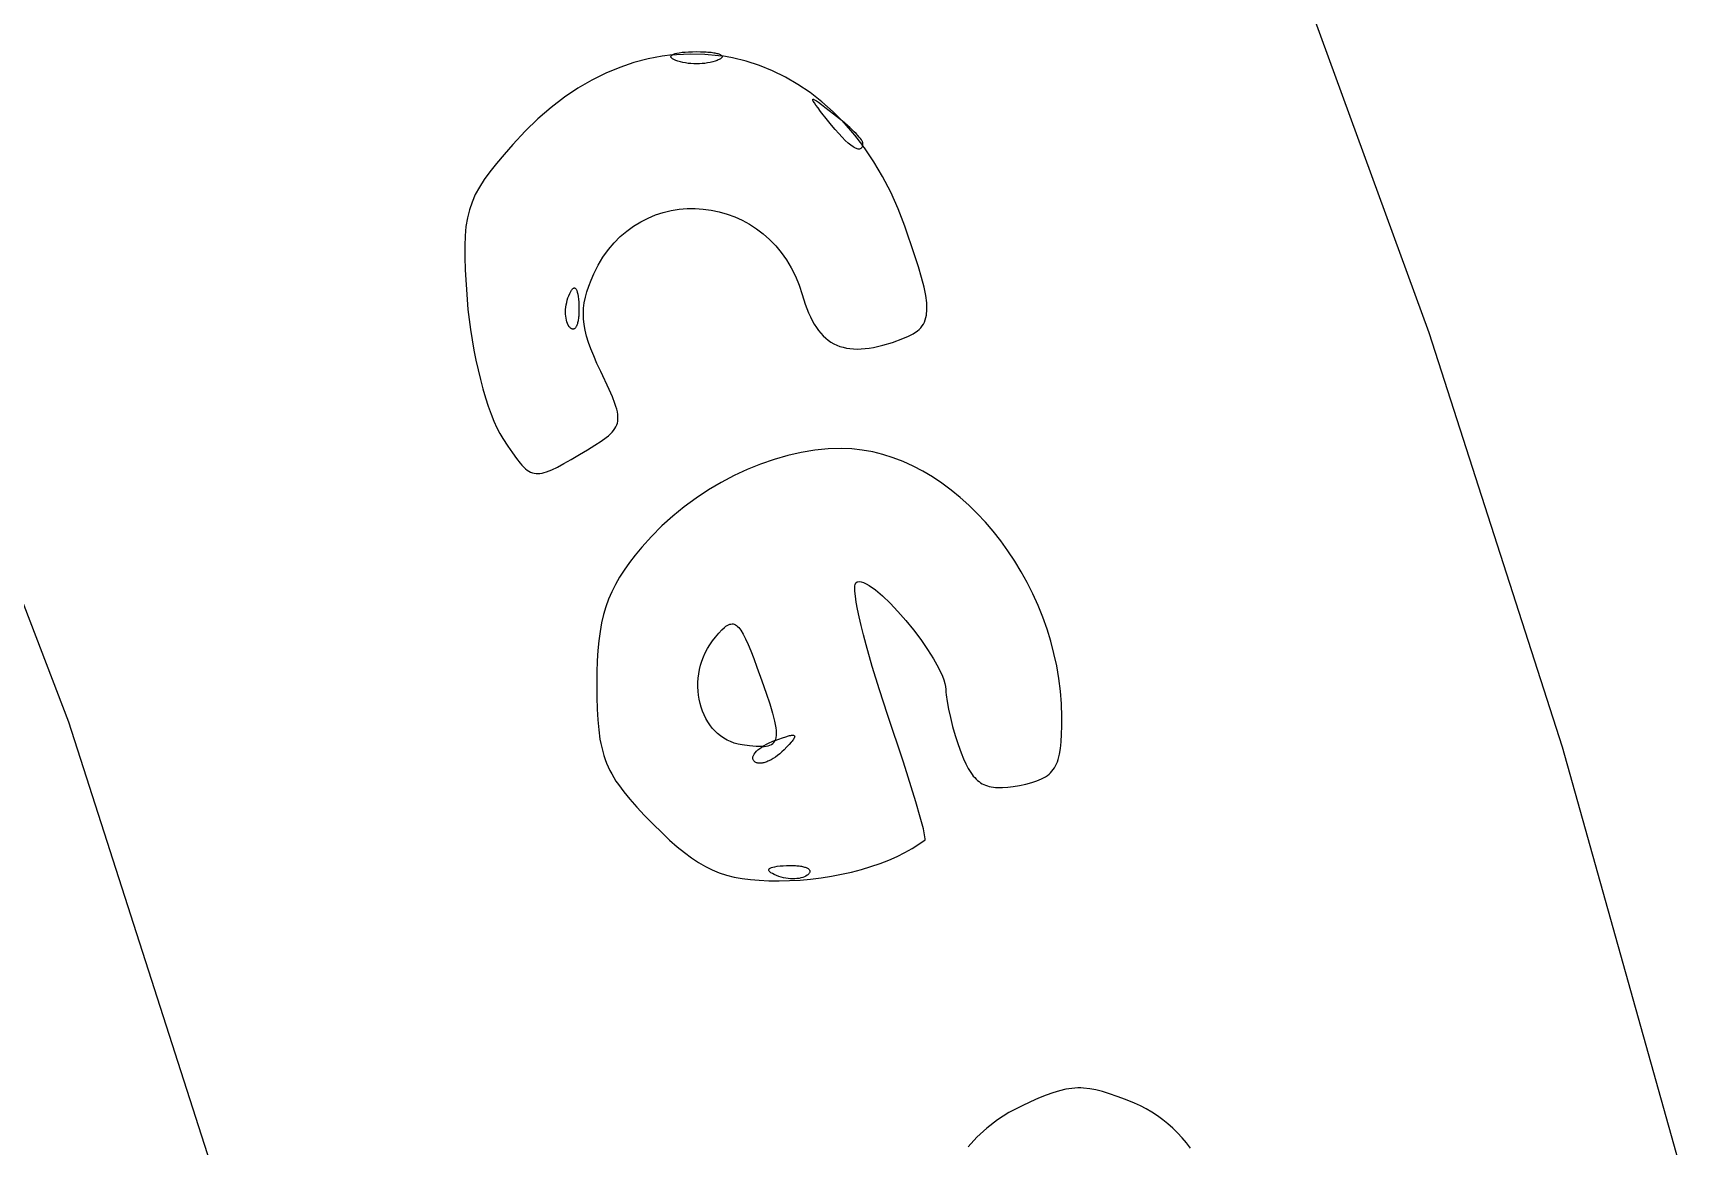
# Model space of a CAD drawing. Extents: x 70.3 to 133.4, y -81.7 to -32.
# Drawn here: x 75.777 to 76.564, y -63.292 to -62.76 of the extents above; entities that cross this region are included whole.
import ezdxf

# ---------------------------------------------------------------- set-up
doc = ezdxf.new("R2010")
doc.units = 0
doc.layers.add('BLACK', color=7, linetype='CONTINUOUS')

msp = doc.modelspace()

# ---------------------------------------------------------------- linework, layer by layer
at = {"layer": 'BLACK', "linetype": 'CONTINUOUS'}
for p, q in [((76.378482, -62.726198), (76.443252, -62.903395)), ((76.063551, -62.774615), (76.0568, -62.776915)), ((76.070329, -62.772815), (76.063551, -62.774615)), ((76.077116, -62.771511), (76.070329, -62.772815)), ((76.081992, -62.770928), (76.077116, -62.771511)), ((76.081224, -62.771836), (76.081236, -62.771664)), ((76.081265, -62.772014), (76.081224, -62.771836)), ((76.081236, -62.771664), (76.0813, -62.771496)), ((76.081358, -62.772195), (76.081265, -62.772014)), ((76.0813, -62.771496), (76.081415, -62.771334)), ((76.081505, -62.772381), (76.081358, -62.772195)), ((76.081415, -62.771334), (76.08158, -62.771177)), ((76.081707, -62.772571), (76.081505, -62.772381)), ((76.08158, -62.771177), (76.081795, -62.771025)), ((76.081963, -62.772764), (76.081707, -62.772571)), ((76.081795, -62.771025), (76.081992, -62.770928)), ((76.082643, -62.77316), (76.081963, -62.772764)), ((76.081992, -62.770928), (76.083897, -62.770701)), ((76.082373, -62.770741), (76.081992, -62.770928)), ((76.083142, -62.770482), (76.082373, -62.770741)), ((76.083551, -62.773568), (76.082643, -62.77316)), ((76.084098, -62.770251), (76.083142, -62.770482)), ((76.084613, -62.773955), (76.083551, -62.773568)), ((76.083897, -62.770701), (76.090655, -62.770379)), ((76.085236, -62.77005), (76.084098, -62.770251)), ((76.085747, -62.774291), (76.084613, -62.773955)), ((76.086551, -62.76988), (76.085236, -62.77005)), ((76.086941, -62.774574), (76.085747, -62.774291)), ((76.088037, -62.769745), (76.086551, -62.76988)), ((76.088187, -62.774807), (76.086941, -62.774574)), ((76.089689, -62.769646), (76.088037, -62.769745)), ((76.089473, -62.774987), (76.088187, -62.774807)), ((76.090789, -62.775116), (76.089473, -62.774987)), ((76.091503, -62.769585), (76.089689, -62.769646)), ((76.090655, -62.770379), (76.097374, -62.770544)), ((76.092126, -62.775194), (76.090789, -62.775116)), ((76.093473, -62.769564), (76.091503, -62.769585)), ((76.093473, -62.775219), (76.092126, -62.775194)), ((76.095443, -62.769585), (76.093473, -62.769564)), ((76.09482, -62.775194), (76.093473, -62.775219)), ((76.096157, -62.775116), (76.09482, -62.775194)), ((76.09637, -62.769611), (76.095443, -62.769585)), ((76.097473, -62.774987), (76.096157, -62.775116)), ((76.097257, -62.769646), (76.09637, -62.769611)), ((76.098103, -62.769691), (76.097257, -62.769646)), ((76.097374, -62.770544), (76.104037, -62.771191)), ((76.098759, -62.774807), (76.097473, -62.774987)), ((76.098909, -62.769745), (76.098103, -62.769691)), ((76.100005, -62.774574), (76.098759, -62.774807)), ((76.099673, -62.769808), (76.098909, -62.769745)), ((76.100395, -62.76988), (76.099673, -62.769808)), ((76.101199, -62.774291), (76.100005, -62.774574)), ((76.101074, -62.769961), (76.100395, -62.76988)), ((76.10171, -62.77005), (76.101074, -62.769961)), ((76.102333, -62.773955), (76.101199, -62.774291)), ((76.102301, -62.770146), (76.10171, -62.77005)), ((76.102847, -62.770251), (76.102301, -62.770146)), ((76.103395, -62.773568), (76.102333, -62.773955)), ((76.103349, -62.770363), (76.102847, -62.770251)), ((76.103804, -62.770482), (76.103349, -62.770363)), ((76.103877, -62.773363), (76.103395, -62.773568)), ((76.104212, -62.770608), (76.103804, -62.770482)), ((76.104303, -62.77316), (76.103877, -62.773363)), ((76.104037, -62.771191), (76.105625, -62.771463)), ((76.104573, -62.770741), (76.104212, -62.770608)), ((76.104671, -62.77296), (76.104303, -62.77316)), ((76.104886, -62.77088), (76.104573, -62.770741)), ((76.104983, -62.772764), (76.104671, -62.77296)), ((76.105151, -62.771025), (76.104886, -62.77088)), ((76.105239, -62.772571), (76.104983, -62.772764)), ((76.105366, -62.771177), (76.105151, -62.771025)), ((76.105441, -62.772381), (76.105239, -62.772571)), ((76.105531, -62.771334), (76.105366, -62.771177)), ((76.105588, -62.772195), (76.105441, -62.772381)), ((76.105595, -62.771414), (76.105531, -62.771334)), ((76.105641, -62.772104), (76.105588, -62.772195)), ((76.105625, -62.771463), (76.105595, -62.771414)), ((76.105625, -62.771463), (76.105646, -62.771496)), ((76.110628, -62.772318), (76.105625, -62.771463)), ((76.105682, -62.772014), (76.105641, -62.772104)), ((76.105646, -62.771496), (76.105685, -62.771579)), ((76.105708, -62.771924), (76.105682, -62.772014)), ((76.105685, -62.771579), (76.10571, -62.771664)), ((76.105722, -62.771836), (76.105708, -62.771924)), ((76.10571, -62.771664), (76.105722, -62.77175)), ((76.105722, -62.77175), (76.105722, -62.771836)), ((76.117132, -62.773921), (76.110628, -62.772318)), ((76.12353, -62.775996), (76.117132, -62.773921)), ((76.129808, -62.77854), (76.12353, -62.775996)), ((76.043442, -62.783027), (76.036867, -62.786846)), ((76.050091, -62.779718), (76.043442, -62.783027)), ((76.0568, -62.776915), (76.050091, -62.779718)), ((76.135948, -62.781549), (76.129808, -62.77854)), ((76.141935, -62.785021), (76.135948, -62.781549)), ((76.030384, -62.791179), (76.024009, -62.796028)), ((76.036867, -62.786846), (76.030384, -62.791179)), ((76.147751, -62.788952), (76.141935, -62.785021)), ((76.153382, -62.793338), (76.147751, -62.788952)), ((76.148991, -62.792233), (76.149035, -62.792124)), ((76.149013, -62.792409), (76.148991, -62.792233)), ((76.149035, -62.792124), (76.149145, -62.79208)), ((76.149145, -62.79208), (76.149321, -62.792101)), ((76.149321, -62.792101), (76.149564, -62.792188)), ((76.149564, -62.792188), (76.149873, -62.792339)), ((76.024009, -62.796028), (76.017758, -62.801398)), ((76.149099, -62.792652), (76.149013, -62.792409)), ((76.14925, -62.792962), (76.149099, -62.792652)), ((76.149745, -62.793783), (76.14925, -62.792962)), ((76.150493, -62.794878), (76.149745, -62.793783)), ((76.149873, -62.792339), (76.150695, -62.792833)), ((76.151492, -62.796248), (76.150493, -62.794878)), ((76.150695, -62.792833), (76.151789, -62.793581)), ((76.152738, -62.797897), (76.151492, -62.796248)), ((76.151789, -62.793581), (76.15316, -62.79458)), ((76.15596, -62.802046), (76.152738, -62.797897)), ((76.15316, -62.79458), (76.154809, -62.795826)), ((76.158809, -62.798176), (76.153382, -62.793338)), ((76.154809, -62.795826), (76.158957, -62.799049)), ((76.162544, -62.801967), (76.158809, -62.798176)), ((76.158957, -62.799049), (76.160372, -62.800174)), ((76.011648, -62.807291), (76.005695, -62.813711)), ((76.017758, -62.801398), (76.011648, -62.807291)), ((76.157859, -62.804419), (76.15596, -62.802046)), ((76.159663, -62.806578), (76.157859, -62.804419)), ((76.161369, -62.80852), (76.159663, -62.806578)), ((76.160372, -62.800174), (76.161748, -62.801298)), ((76.161748, -62.801298), (76.162544, -62.801967)), ((76.162544, -62.801967), (76.164018, -62.803463)), ((76.163076, -62.802414), (76.162544, -62.801967)), ((76.164351, -62.803515), (76.163076, -62.802414)), ((76.164018, -62.803463), (76.168991, -62.809195)), ((76.165564, -62.804593), (76.164351, -62.803515)), ((76.16671, -62.805642), (76.165564, -62.804593)), ((76.16778, -62.806654), (76.16671, -62.805642)), ((76.168768, -62.807623), (76.16778, -62.806654)), ((76.169666, -62.80854), (76.168768, -62.807623)), ((76.005695, -62.813711), (76.001607, -62.818421)), ((76.162974, -62.810244), (76.161369, -62.80852)), ((76.164472, -62.811747), (76.162974, -62.810244)), ((76.165861, -62.813025), (76.164472, -62.811747)), ((76.167136, -62.814077), (76.165861, -62.813025)), ((76.168293, -62.8149), (76.167136, -62.814077)), ((76.168826, -62.815225), (76.168293, -62.8149)), ((76.169329, -62.815492), (76.168826, -62.815225)), ((76.168991, -62.809195), (76.172756, -62.814118)), ((76.1698, -62.8157), (76.169329, -62.815492)), ((76.170467, -62.8094), (76.169666, -62.80854)), ((76.170239, -62.81585), (76.1698, -62.8157)), ((76.170646, -62.81594), (76.170239, -62.81585)), ((76.171165, -62.810194), (76.170467, -62.8094)), ((76.171752, -62.810916), (76.171165, -62.810194)), ((76.171668, -62.815852), (76.171361, -62.815942)), ((76.17194, -62.815703), (76.171668, -62.815852)), ((76.172221, -62.811559), (76.171752, -62.810916)), ((76.172178, -62.815493), (76.17194, -62.815703)), ((76.172381, -62.815222), (76.172178, -62.815493)), ((76.172565, -62.812115), (76.172221, -62.811559)), ((76.172548, -62.814889), (76.172381, -62.815222)), ((76.172678, -62.814495), (76.172548, -62.814889)), ((76.172687, -62.812358), (76.172565, -62.812115)), ((76.172756, -62.814118), (76.172678, -62.814495)), ((76.172776, -62.812577), (76.172687, -62.812358)), ((76.172756, -62.814118), (76.172772, -62.814039)), ((76.173712, -62.815369), (76.172756, -62.814118)), ((76.172772, -62.814039), (76.172829, -62.81352)), ((76.17283, -62.812771), (76.172776, -62.812577)), ((76.172829, -62.81352), (76.172848, -62.812939)), ((76.172848, -62.812939), (76.17283, -62.812771)), ((76.178166, -62.821981), (76.173712, -62.815369)), ((75.997997, -62.822732), (75.99484, -62.826726)), ((76.001607, -62.818421), (75.997997, -62.822732)), ((76.17102, -62.815971), (76.170646, -62.81594)), ((76.171361, -62.815942), (76.17102, -62.815971)), ((76.182335, -62.829028), (76.178166, -62.821981)), ((75.992111, -62.830488), (75.989787, -62.834099)), ((75.99484, -62.826726), (75.992111, -62.830488)), ((76.186203, -62.836506), (76.182335, -62.829028)), ((75.987843, -62.837644), (75.986254, -62.841204)), ((75.989787, -62.834099), (75.987843, -62.837644)), ((76.189754, -62.844413), (76.186203, -62.836506)), ((75.984996, -62.844864), (75.984044, -62.848705)), ((75.986254, -62.841204), (75.984996, -62.844864)), ((76.070323, -62.848825), (76.073932, -62.847345)), ((76.073932, -62.847345), (76.077623, -62.846156)), ((76.077623, -62.846156), (76.08138, -62.845256)), ((76.08138, -62.845256), (76.085185, -62.844644)), ((76.085185, -62.844644), (76.089022, -62.844317)), ((76.089022, -62.844317), (76.092872, -62.844275)), ((76.092872, -62.844275), (76.09672, -62.844515)), ((76.09672, -62.844515), (76.100548, -62.845036)), ((76.100548, -62.845036), (76.104339, -62.845836)), ((76.104339, -62.845836), (76.108076, -62.846913)), ((76.108076, -62.846913), (76.111741, -62.848266)), ((76.192972, -62.852744), (76.189754, -62.844413)), ((75.983374, -62.852812), (75.982962, -62.857266)), ((75.984044, -62.848705), (75.983374, -62.852812)), ((76.057056, -62.857689), (76.060163, -62.855028)), ((76.060163, -62.855028), (76.063421, -62.852665)), ((76.063421, -62.852665), (76.066814, -62.850598)), ((76.066814, -62.850598), (76.070323, -62.848825)), ((76.111741, -62.848266), (76.115319, -62.849893)), ((76.115319, -62.849893), (76.11879, -62.851793)), ((76.11879, -62.851793), (76.122139, -62.853962)), ((76.122139, -62.853962), (76.125349, -62.856401)), ((76.197652, -62.866317), (76.192972, -62.852744)), ((75.793686, -63.089397), (75.7041, -62.855927)), ((75.982962, -62.857266), (75.982782, -62.862151)), ((75.982782, -62.862151), (75.982812, -62.867551)), ((76.051362, -62.863911), (76.054116, -62.860649)), ((76.054116, -62.860649), (76.057056, -62.857689)), ((76.125349, -62.856401), (76.128402, -62.859107)), ((76.128402, -62.859107), (76.131281, -62.862079)), ((76.131281, -62.862079), (76.133969, -62.865314)), ((75.982812, -62.867551), (75.983025, -62.873547)), ((76.046478, -62.871343), (76.04881, -62.867475)), ((76.04881, -62.867475), (76.051362, -62.863911)), ((76.133969, -62.865314), (76.136449, -62.868812)), ((76.136449, -62.868812), (76.138704, -62.87257)), ((76.199484, -62.872079), (76.197652, -62.866317)), ((75.983025, -62.873547), (75.983907, -62.887663)), ((76.041994, -62.881302), (76.043093, -62.878478)), ((76.043093, -62.878478), (76.044382, -62.875518)), ((76.044382, -62.875518), (76.046478, -62.871343)), ((76.138704, -62.87257), (76.140716, -62.876586)), ((76.140716, -62.876586), (76.14247, -62.88086)), ((76.200975, -62.877216), (76.199484, -62.872079)), ((76.202124, -62.881774), (76.200975, -62.877216)), ((76.032088, -62.886972), (76.032488, -62.885885)), ((76.032488, -62.885885), (76.032955, -62.884794)), ((76.032955, -62.884794), (76.033406, -62.883894)), ((76.033406, -62.883894), (76.033839, -62.883184)), ((76.033839, -62.883184), (76.034048, -62.8829)), ((76.034048, -62.8829), (76.034253, -62.882663)), ((76.034253, -62.882663), (76.034452, -62.882473)), ((76.034452, -62.882473), (76.034646, -62.882329)), ((76.034646, -62.882329), (76.034835, -62.882232)), ((76.034835, -62.882232), (76.035019, -62.882182)), ((76.035019, -62.882182), (76.035196, -62.882178)), ((76.035196, -62.882178), (76.035368, -62.88222)), ((76.035368, -62.88222), (76.035534, -62.882307)), ((76.035534, -62.882307), (76.035693, -62.882441)), ((76.035693, -62.882441), (76.035847, -62.88262)), ((76.035847, -62.88262), (76.035993, -62.882845)), ((76.035993, -62.882845), (76.036134, -62.883115)), ((76.036134, -62.883115), (76.036267, -62.88343)), ((76.036267, -62.88343), (76.036513, -62.884196)), ((76.036513, -62.884196), (76.03673, -62.88514)), ((76.03673, -62.88514), (76.036917, -62.886262)), ((76.036917, -62.886262), (76.037072, -62.88756)), ((76.03986, -62.889238), (76.040376, -62.886655)), ((76.040376, -62.886655), (76.041088, -62.884019)), ((76.041088, -62.884019), (76.041994, -62.881302)), ((76.14247, -62.88086), (76.143947, -62.885389)), ((76.143947, -62.885389), (76.1454, -62.889983)), ((76.202933, -62.885797), (76.202124, -62.881774)), ((76.203398, -62.889329), (76.202933, -62.885797)), ((75.983907, -62.887663), (75.984313, -62.892397)), ((75.984313, -62.892397), (75.984848, -62.897212)), ((76.030939, -62.893601), (76.030983, -62.892522)), ((76.030953, -62.894652), (76.030939, -62.893601)), ((76.030983, -62.892522), (76.031086, -62.891422)), ((76.031086, -62.891422), (76.031248, -62.890309)), ((76.031248, -62.890309), (76.031469, -62.889191)), ((76.031469, -62.889191), (76.031749, -62.888076)), ((76.031749, -62.888076), (76.032088, -62.886972)), ((76.037072, -62.88756), (76.037195, -62.889034)), ((76.037195, -62.889034), (76.037284, -62.890681)), ((76.037288, -62.89432), (76.037253, -62.894976)), ((76.037284, -62.890681), (76.03731, -62.891455)), ((76.037312, -62.893639), (76.037288, -62.89432)), ((76.03731, -62.891455), (76.037323, -62.892206)), ((76.037323, -62.892934), (76.037312, -62.893639)), ((76.037323, -62.892206), (76.037323, -62.892934)), ((76.039426, -62.894356), (76.039543, -62.891796)), ((76.039511, -62.896945), (76.039426, -62.894356)), ((76.039543, -62.891796), (76.03986, -62.889238)), ((76.1454, -62.889983), (76.147003, -62.894114)), ((76.147003, -62.894114), (76.147864, -62.896008)), ((76.203298, -62.895099), (76.20352, -62.892415)), ((76.20352, -62.892415), (76.203398, -62.889329)), ((75.984848, -62.897212), (75.985503, -62.902075)), ((75.985503, -62.902075), (75.98627, -62.906952)), ((76.031024, -62.895666), (76.030953, -62.894652)), ((76.031153, -62.896637), (76.031024, -62.895666)), ((76.031339, -62.897556), (76.031153, -62.896637)), ((76.031582, -62.898415), (76.031339, -62.897556)), ((76.031881, -62.899206), (76.031582, -62.898415)), ((76.032237, -62.899923), (76.031881, -62.899206)), ((76.032648, -62.900556), (76.032237, -62.899923)), ((76.032874, -62.900839), (76.032648, -62.900556)), ((76.033115, -62.901099), (76.032874, -62.900839)), ((76.03336, -62.901325), (76.033115, -62.901099)), ((76.0336, -62.901508), (76.03336, -62.901325)), ((76.033835, -62.90165), (76.0336, -62.901508)), ((76.034065, -62.901752), (76.033835, -62.90165)), ((76.03429, -62.901812), (76.034065, -62.901752)), ((76.0344, -62.901828), (76.03429, -62.901812)), ((76.034508, -62.901834), (76.0344, -62.901828)), ((76.034615, -62.90183), (76.034508, -62.901834)), ((76.034721, -62.901816), (76.034615, -62.90183)), ((76.034825, -62.901793), (76.034721, -62.901816)), ((76.034927, -62.90176), (76.034825, -62.901793)), ((76.035127, -62.901667), (76.034927, -62.90176)), ((76.03532, -62.901537), (76.035127, -62.901667)), ((76.035505, -62.90137), (76.03532, -62.901537)), ((76.035684, -62.901168), (76.035505, -62.90137)), ((76.035854, -62.900931), (76.035684, -62.901168)), ((76.036017, -62.900659), (76.035854, -62.900931)), ((76.036171, -62.900355), (76.036017, -62.900659)), ((76.036317, -62.900017), (76.036171, -62.900355)), ((76.036455, -62.899647), (76.036317, -62.900017)), ((76.036583, -62.899245), (76.036455, -62.899647)), ((76.036702, -62.898813), (76.036583, -62.899245)), ((76.036811, -62.89835), (76.036702, -62.898813)), ((76.036911, -62.897857), (76.036811, -62.89835)), ((76.037001, -62.897336), (76.036911, -62.897857)), ((76.03708, -62.896787), (76.037001, -62.897336)), ((76.037149, -62.89621), (76.03708, -62.896787)), ((76.037206, -62.895606), (76.037149, -62.89621)), ((76.037253, -62.894976), (76.037206, -62.895606)), ((76.039801, -62.899592), (76.039511, -62.896945)), ((76.040297, -62.902323), (76.039801, -62.899592)), ((76.041, -62.905166), (76.040297, -62.902323)), ((76.147864, -62.896008), (76.148768, -62.897788)), ((76.148768, -62.897788), (76.149715, -62.899455)), ((76.149715, -62.899455), (76.150707, -62.90101)), ((76.150707, -62.90101), (76.151746, -62.902454)), ((76.151746, -62.902454), (76.152834, -62.903786)), ((76.198953, -62.902705), (76.1998, -62.901969)), ((76.1998, -62.901969), (76.200559, -62.901184)), ((76.200559, -62.901184), (76.201232, -62.900342)), ((76.201232, -62.900342), (76.201819, -62.899439)), ((76.201819, -62.899439), (76.202318, -62.898468)), ((76.202318, -62.898468), (76.202731, -62.897425)), ((76.202731, -62.897425), (76.203058, -62.896304)), ((76.203058, -62.896304), (76.203298, -62.895099)), ((75.98627, -62.906952), (75.98714, -62.911808)), ((76.041914, -62.908149), (76.041, -62.905166)), ((76.04304, -62.911299), (76.041914, -62.908149)), ((76.152834, -62.903786), (76.153971, -62.905008)), ((76.153971, -62.905008), (76.155159, -62.90612)), ((76.155159, -62.90612), (76.1564, -62.907123)), ((76.1564, -62.907123), (76.157695, -62.908019)), ((76.157695, -62.908019), (76.159047, -62.908806)), ((76.159047, -62.908806), (76.160455, -62.909486)), ((76.160455, -62.909486), (76.161923, -62.91006)), ((76.161923, -62.91006), (76.162671, -62.91029)), ((76.162671, -62.91029), (76.163451, -62.910529)), ((76.178033, -62.910553), (76.18239, -62.90955)), ((76.18239, -62.90955), (76.187056, -62.908153)), ((76.187056, -62.908153), (76.192043, -62.906368)), ((76.192043, -62.906368), (76.194696, -62.905252)), ((76.194696, -62.905252), (76.196999, -62.904046)), ((76.196999, -62.904046), (76.198953, -62.902705)), ((76.443252, -62.903395), (76.506891, -63.101188)), ((75.98714, -62.911808), (75.988104, -62.916609)), ((75.988104, -62.916609), (75.989153, -62.921321)), ((76.04438, -62.914643), (76.04304, -62.911299)), ((76.045937, -62.91821), (76.04438, -62.914643)), ((76.047711, -62.922027), (76.045937, -62.91821)), ((76.163451, -62.910529), (76.165041, -62.910892)), ((76.165041, -62.910892), (76.166694, -62.911151)), ((76.166694, -62.911151), (76.168412, -62.911307)), ((76.168412, -62.911307), (76.170197, -62.91136)), ((76.170197, -62.91136), (76.17205, -62.91131)), ((76.17205, -62.91131), (76.173973, -62.911158)), ((76.173973, -62.911158), (76.175967, -62.910906)), ((76.175967, -62.910906), (76.178033, -62.910553)), ((75.989153, -62.921321), (75.990279, -62.925911)), ((75.990279, -62.925911), (75.991472, -62.930343)), ((76.051753, -62.930652), (76.047711, -62.922027)), ((75.991472, -62.930343), (75.992725, -62.934585)), ((76.053299, -62.934207), (76.051753, -62.930652)), ((75.992725, -62.934585), (75.994027, -62.938602)), ((75.994027, -62.938602), (75.995372, -62.94236)), ((76.054508, -62.937333), (76.053299, -62.934207)), ((76.054981, -62.938752), (76.054508, -62.937333)), ((76.055366, -62.940084), (76.054981, -62.938752)), ((76.055658, -62.941338), (76.055366, -62.940084)), ((76.055858, -62.942518), (76.055658, -62.941338)), ((75.995372, -62.94236), (75.996749, -62.945824)), ((75.996749, -62.945824), (75.99815, -62.948962)), ((75.99815, -62.948962), (75.999566, -62.951738)), ((76.053887, -62.950201), (76.054497, -62.949347)), ((76.054497, -62.949347), (76.055, -62.948476)), ((76.055, -62.948476), (76.055397, -62.947582)), ((76.055397, -62.947582), (76.05569, -62.946658)), ((76.05569, -62.946658), (76.05588, -62.945696)), ((76.055963, -62.943634), (76.055858, -62.942518)), ((76.05588, -62.945696), (76.055971, -62.944691)), ((76.055971, -62.944691), (76.055963, -62.943634)), ((75.999566, -62.951738), (76.000989, -62.954119)), ((76.000989, -62.954119), (76.003385, -62.957755)), ((76.041472, -62.959401), (76.044916, -62.957298)), ((76.044916, -62.957298), (76.047865, -62.955382)), ((76.047865, -62.955382), (76.050334, -62.953598)), ((76.050334, -62.953598), (76.051393, -62.952738)), ((76.051393, -62.952738), (76.052336, -62.95189)), ((76.052336, -62.95189), (76.053167, -62.951047)), ((76.053167, -62.951047), (76.053887, -62.950201)), ((76.003385, -62.957755), (76.005531, -62.960921)), ((76.005531, -62.960921), (76.007476, -62.963626)), ((76.007476, -62.963626), (76.009272, -62.965883)), ((76.030099, -62.966053), (76.03358, -62.964062)), ((76.03358, -62.964062), (76.037518, -62.961749)), ((76.037518, -62.961749), (76.041472, -62.959401)), ((76.130532, -62.964033), (76.124086, -62.966246)), ((76.137009, -62.962193), (76.130532, -62.964033)), ((76.143488, -62.96074), (76.137009, -62.962193)), ((76.149943, -62.959688), (76.143488, -62.96074)), ((76.156347, -62.959051), (76.149943, -62.959688)), ((76.162671, -62.958841), (76.156347, -62.959051)), ((76.167674, -62.959029), (76.162671, -62.958841)), ((76.172655, -62.959572), (76.167674, -62.959029)), ((76.177607, -62.960459), (76.172655, -62.959572)), ((76.18252, -62.96168), (76.177607, -62.960459)), ((76.187386, -62.963223), (76.18252, -62.96168)), ((76.192194, -62.965077), (76.187386, -62.963223)), ((76.196937, -62.967232), (76.192194, -62.965077)), ((76.009272, -62.965883), (76.010129, -62.966846)), ((76.010129, -62.966846), (76.010968, -62.9677)), ((76.010968, -62.9677), (76.011794, -62.968448)), ((76.011794, -62.968448), (76.012615, -62.96909)), ((76.012615, -62.96909), (76.013436, -62.969627)), ((76.013436, -62.969627), (76.014264, -62.970061)), ((76.014264, -62.970061), (76.015105, -62.970394)), ((76.015105, -62.970394), (76.015965, -62.970626)), ((76.015965, -62.970626), (76.016851, -62.970759)), ((76.016851, -62.970759), (76.017769, -62.970794)), ((76.017769, -62.970794), (76.018726, -62.970732)), ((76.018726, -62.970732), (76.019727, -62.970575)), ((76.019727, -62.970575), (76.020779, -62.970325)), ((76.020779, -62.970325), (76.021888, -62.969982)), ((76.021888, -62.969982), (76.02306, -62.969547)), ((76.02306, -62.969547), (76.024303, -62.969023)), ((76.024303, -62.969023), (76.027023, -62.96771)), ((76.027023, -62.96771), (76.030099, -62.966053)), ((76.111394, -62.971741), (76.105203, -62.974994)), ((76.117698, -62.96882), (76.111394, -62.971741)), ((76.124086, -62.966246), (76.117698, -62.96882)), ((76.201606, -62.969677), (76.196937, -62.967232)), ((76.20619, -62.9724), (76.201606, -62.969677)), ((76.210682, -62.975392), (76.20619, -62.9724)), ((76.099152, -62.978568), (76.093267, -62.982447)), ((76.105203, -62.974994), (76.099152, -62.978568)), ((76.215073, -62.97864), (76.210682, -62.975392)), ((76.219353, -62.982134), (76.215073, -62.97864)), ((76.087577, -62.98662), (76.082109, -62.991071)), ((76.093267, -62.982447), (76.087577, -62.98662)), ((76.223514, -62.985864), (76.219353, -62.982134)), ((76.227546, -62.989817), (76.223514, -62.985864)), ((76.076889, -62.995788), (76.071945, -63.000758)), ((76.082109, -62.991071), (76.076889, -62.995788)), ((76.23144, -62.993984), (76.227546, -62.989817)), ((76.235189, -62.998353), (76.23144, -62.993984)), ((76.071945, -63.000758), (76.067306, -63.005966)), ((76.238781, -63.002913), (76.235189, -62.998353)), ((76.24221, -63.007654), (76.238781, -63.002913)), ((76.064249, -63.009697), (76.061478, -63.013303)), ((76.067306, -63.005966), (76.064249, -63.009697)), ((76.245465, -63.012565), (76.24221, -63.007654)), ((76.248538, -63.017634), (76.245465, -63.012565)), ((76.056745, -63.020282), (76.054758, -63.023731)), ((76.058981, -63.016818), (76.056745, -63.020282)), ((76.061478, -63.013303), (76.058981, -63.016818)), ((76.251419, -63.022851), (76.248538, -63.017634)), ((76.053008, -63.027202), (76.051482, -63.030733)), ((76.054758, -63.023731), (76.053008, -63.027202)), ((76.169046, -63.025071), (76.169099, -63.02433)), ((76.169094, -63.026953), (76.169046, -63.025071)), ((76.169338, -63.029342), (76.169094, -63.026953)), ((76.169099, -63.02433), (76.169203, -63.023728)), ((76.169203, -63.023728), (76.16936, -63.023268)), ((76.16936, -63.023268), (76.169571, -63.022955)), ((76.169571, -63.022955), (76.170247, -63.022512)), ((76.170247, -63.022512), (76.171089, -63.022344)), ((76.171089, -63.022344), (76.172084, -63.022439)), ((76.172084, -63.022439), (76.173221, -63.022782)), ((76.173221, -63.022782), (76.174486, -63.023358)), ((76.174486, -63.023358), (76.175868, -63.024152)), ((76.175868, -63.024152), (76.178934, -63.026337)), ((76.178934, -63.026337), (76.182319, -63.029222)), ((76.2541, -63.028205), (76.251419, -63.022851)), ((76.256572, -63.033685), (76.2541, -63.028205)), ((76.050169, -63.034361), (76.049057, -63.038123)), ((76.051482, -63.030733), (76.050169, -63.034361)), ((76.169771, -63.032206), (76.169338, -63.029342)), ((76.170384, -63.035512), (76.169771, -63.032206)), ((76.171171, -63.039228), (76.170384, -63.035512)), ((76.182319, -63.029222), (76.185925, -63.032689)), ((76.185925, -63.032689), (76.189654, -63.036624)), ((76.258826, -63.03928), (76.256572, -63.033685)), ((76.048132, -63.042056), (76.047383, -63.046198)), ((76.049057, -63.038123), (76.048132, -63.042056)), ((76.106878, -63.044183), (76.107517, -63.043692)), ((76.107517, -63.043692), (76.108135, -63.043285)), ((76.108135, -63.043285), (76.108734, -63.042965)), ((76.108734, -63.042965), (76.109317, -63.042733)), ((76.109317, -63.042733), (76.109884, -63.042591)), ((76.109884, -63.042591), (76.110439, -63.04254)), ((76.110439, -63.04254), (76.110983, -63.042582)), ((76.110983, -63.042582), (76.111519, -63.042718)), ((76.111519, -63.042718), (76.11205, -63.042951)), ((76.11205, -63.042951), (76.112576, -63.043281)), ((76.112576, -63.043281), (76.113101, -63.04371)), ((76.113101, -63.04371), (76.113627, -63.04424)), ((76.172123, -63.043322), (76.171171, -63.039228)), ((76.173232, -63.047762), (76.172123, -63.043322)), ((76.189654, -63.036624), (76.193408, -63.040909)), ((76.193408, -63.040909), (76.197089, -63.045427)), ((76.260853, -63.044979), (76.258826, -63.03928)), ((76.046798, -63.050586), (76.046364, -63.055256)), ((76.047383, -63.046198), (76.046798, -63.050586)), ((76.099811, -63.05246), (76.101072, -63.050613)), ((76.101072, -63.050613), (76.102465, -63.048822)), ((76.102465, -63.048822), (76.10406, -63.046964)), ((76.10406, -63.046964), (76.105525, -63.045413)), ((76.105525, -63.045413), (76.106878, -63.044183)), ((76.113627, -63.04424), (76.114156, -63.044873)), ((76.114156, -63.044873), (76.114691, -63.04561)), ((76.114691, -63.04561), (76.115783, -63.047402)), ((76.115783, -63.047402), (76.116924, -63.049629)), ((76.116924, -63.049629), (76.118129, -63.052305)), ((76.174491, -63.052515), (76.173232, -63.047762)), ((76.197089, -63.045427), (76.200597, -63.050063)), ((76.200597, -63.050063), (76.203835, -63.0547)), ((76.262643, -63.050771), (76.260853, -63.044979)), ((76.264188, -63.056646), (76.262643, -63.050771)), ((76.046364, -63.055256), (76.046069, -63.060247)), ((76.096064, -63.060283), (76.09681, -63.058277)), ((76.09681, -63.058277), (76.097682, -63.056299)), ((76.097682, -63.056299), (76.098682, -63.054358)), ((76.098682, -63.054358), (76.099811, -63.05246)), ((76.118129, -63.052305), (76.119418, -63.055441)), ((76.119418, -63.055441), (76.120807, -63.059052)), ((76.120807, -63.059052), (76.122314, -63.06315)), ((76.177428, -63.062833), (76.174491, -63.052515)), ((76.203835, -63.0547), (76.206705, -63.059222)), ((76.206705, -63.059222), (76.209109, -63.063513)), ((76.265479, -63.062591), (76.264188, -63.056646)), ((76.045901, -63.065596), (76.045848, -63.071339)), ((76.046069, -63.060247), (76.045901, -63.065596)), ((76.094307, -63.068468), (76.094566, -63.066412)), ((76.094566, -63.066412), (76.094943, -63.064358)), ((76.094943, -63.064358), (76.095442, -63.062313)), ((76.095442, -63.062313), (76.096064, -63.060283)), ((76.122314, -63.06315), (76.122315, -63.06315)), ((76.122315, -63.06315), (76.124689, -63.069765)), ((76.180869, -63.074017), (76.177428, -63.062833)), ((76.209109, -63.063513), (76.210947, -63.067455)), ((76.210947, -63.067455), (76.211623, -63.06926)), ((76.266508, -63.068598), (76.265479, -63.062591)), ((76.045848, -63.071339), (76.045893, -63.07756)), ((76.09414, -63.072558), (76.094166, -63.070519)), ((76.094229, -63.074578), (76.09414, -63.072558)), ((76.094166, -63.070519), (76.094307, -63.068468)), ((76.09443, -63.076573), (76.094229, -63.074578)), ((76.124689, -63.069765), (76.126726, -63.075606)), ((76.126726, -63.075606), (76.128418, -63.080716)), ((76.184754, -63.085811), (76.180869, -63.074017)), ((76.211623, -63.06926), (76.212122, -63.070933)), ((76.212122, -63.070933), (76.21243, -63.072462)), ((76.21243, -63.072462), (76.212535, -63.073831)), ((76.212535, -63.073831), (76.212573, -63.075046)), ((76.212573, -63.075046), (76.212686, -63.076425)), ((76.267264, -63.074653), (76.266508, -63.068598)), ((76.267739, -63.080748), (76.267264, -63.074653)), ((76.045893, -63.07756), (76.046043, -63.083227)), ((76.046043, -63.083227), (76.046322, -63.088401)), ((76.094742, -63.078535), (76.09443, -63.076573)), ((76.095162, -63.080458), (76.094742, -63.078535)), ((76.09569, -63.082335), (76.095162, -63.080458)), ((76.096323, -63.084159), (76.09569, -63.082335)), ((76.128418, -63.080716), (76.129757, -63.085137)), ((76.212686, -63.076425), (76.213116, -63.07961)), ((76.213116, -63.07961), (76.213797, -63.08326)), ((76.213797, -63.08326), (76.214699, -63.087252)), ((76.267924, -63.08687), (76.267739, -63.080748)), ((75.871618, -63.331793), (75.793686, -63.089397)), ((76.046322, -63.088401), (76.046756, -63.093142)), ((76.09706, -63.085922), (76.096323, -63.084159)), ((76.097899, -63.087619), (76.09706, -63.085922)), ((76.098839, -63.089242), (76.097899, -63.087619)), ((76.099877, -63.090784), (76.098839, -63.089242)), ((76.101011, -63.092238), (76.099877, -63.090784)), ((76.129757, -63.085137), (76.130292, -63.087103)), ((76.130292, -63.087103), (76.130735, -63.088914)), ((76.130735, -63.088914), (76.131086, -63.090573)), ((76.131086, -63.090573), (76.131343, -63.092088)), ((76.192291, -63.108548), (76.184754, -63.085811)), ((76.214699, -63.087252), (76.21579, -63.091461)), ((76.267815, -63.095242), (76.267913, -63.091277)), ((76.267913, -63.091277), (76.267924, -63.08687)), ((76.046756, -63.093142), (76.047368, -63.09751)), ((76.047368, -63.09751), (76.047749, -63.099574)), ((76.102241, -63.093599), (76.101011, -63.092238)), ((76.103565, -63.094857), (76.102241, -63.093599)), ((76.10498, -63.096008), (76.103565, -63.094857)), ((76.106485, -63.097044), (76.10498, -63.096008)), ((76.108079, -63.097957), (76.106485, -63.097044)), ((76.109759, -63.098742), (76.108079, -63.097957)), ((76.111524, -63.099391), (76.109759, -63.098742)), ((76.129407, -63.098803), (76.128065, -63.099407)), ((76.130834, -63.098228), (76.129407, -63.098803)), ((76.129917, -63.099635), (76.130443, -63.099086)), ((76.130443, -63.099086), (76.130869, -63.098435)), ((76.130981, -63.098173), (76.130834, -63.098228)), ((76.130869, -63.098435), (76.130981, -63.098173)), ((76.130981, -63.098173), (76.132833, -63.097482)), ((76.131193, -63.097677), (76.130981, -63.098173)), ((76.131418, -63.096806), (76.131193, -63.097677)), ((76.131343, -63.092088), (76.131506, -63.093464)), ((76.131545, -63.095817), (76.131418, -63.096806)), ((76.131506, -63.093464), (76.131574, -63.094705)), ((76.131574, -63.094705), (76.131545, -63.095817)), ((76.132833, -63.097482), (76.134592, -63.096861)), ((76.134592, -63.096861), (76.136111, -63.096367)), ((76.136111, -63.096367), (76.137395, -63.096003)), ((76.137395, -63.096003), (76.137949, -63.09587)), ((76.138726, -63.098981), (76.137784, -63.100053)), ((76.137949, -63.09587), (76.138444, -63.095771)), ((76.138444, -63.095771), (76.138882, -63.095705)), ((76.139118, -63.098503), (76.138726, -63.098981)), ((76.138882, -63.095705), (76.139263, -63.095674)), ((76.139456, -63.098064), (76.139118, -63.098503)), ((76.139263, -63.095674), (76.139586, -63.095677)), ((76.139742, -63.097663), (76.139456, -63.098064)), ((76.139586, -63.095677), (76.139852, -63.095714)), ((76.139973, -63.097299), (76.139742, -63.097663)), ((76.139852, -63.095714), (76.140062, -63.095787)), ((76.14015, -63.096973), (76.139973, -63.097299)), ((76.140062, -63.095787), (76.140216, -63.095895)), ((76.140273, -63.096685), (76.14015, -63.096973)), ((76.140216, -63.095895), (76.140313, -63.096038)), ((76.140342, -63.096433), (76.140273, -63.096685)), ((76.140313, -63.096038), (76.140355, -63.096217)), ((76.140355, -63.096217), (76.140342, -63.096433)), ((76.21579, -63.091461), (76.21704, -63.095762)), ((76.21704, -63.095762), (76.21842, -63.100033)), ((76.267286, -63.101951), (76.267612, -63.098791)), ((76.267612, -63.098791), (76.267815, -63.095242)), ((76.047749, -63.099574), (76.048183, -63.101566)), ((76.048183, -63.101566), (76.048675, -63.103496)), ((76.048675, -63.103496), (76.049225, -63.10537)), ((76.049225, -63.10537), (76.049839, -63.107196)), ((76.113372, -63.099897), (76.111524, -63.099391)), ((76.115302, -63.100254), (76.113372, -63.099897)), ((76.118838, -63.100718), (76.115302, -63.100254)), ((76.121924, -63.101013), (76.118838, -63.100718)), ((76.120369, -63.106529), (76.120388, -63.106237)), ((76.120387, -63.106812), (76.120369, -63.106529)), ((76.120442, -63.107088), (76.120387, -63.106812)), ((76.120388, -63.106237), (76.120442, -63.105938)), ((76.120442, -63.105938), (76.120531, -63.105632)), ((76.120534, -63.107354), (76.120442, -63.107088)), ((76.120531, -63.105632), (76.120655, -63.105321)), ((76.120655, -63.105321), (76.120813, -63.105004)), ((76.120813, -63.105004), (76.121004, -63.104682)), ((76.121004, -63.104682), (76.121483, -63.104027)), ((76.121483, -63.104027), (76.122087, -63.103361)), ((76.1233, -63.101084), (76.121924, -63.101013)), ((76.122087, -63.103361), (76.122812, -63.102688)), ((76.122812, -63.102688), (76.123652, -63.102014)), ((76.124566, -63.101096), (76.1233, -63.101084)), ((76.123652, -63.102014), (76.124602, -63.101344)), ((76.125032, -63.101075), (76.124566, -63.101096)), ((76.124602, -63.101344), (76.125032, -63.101075)), ((76.125658, -63.100683), (76.125032, -63.101075)), ((76.125032, -63.101075), (76.125724, -63.101044)), ((76.126814, -63.100035), (76.125658, -63.100683)), ((76.125724, -63.101044), (76.126774, -63.100922)), ((76.126774, -63.100922), (76.127717, -63.100726)), ((76.128065, -63.099407), (76.126814, -63.100035)), ((76.127717, -63.100726), (76.128555, -63.10045)), ((76.128555, -63.10045), (76.129288, -63.100088)), ((76.130082, -63.106824), (76.129052, -63.107414)), ((76.129288, -63.100088), (76.129917, -63.099635)), ((76.131125, -63.10615), (76.130082, -63.106824)), ((76.132174, -63.105395), (76.131125, -63.10615)), ((76.13322, -63.104562), (76.132174, -63.105395)), ((76.134257, -63.103653), (76.13322, -63.104562)), ((76.135277, -63.102671), (76.134257, -63.103653)), ((76.136634, -63.101282), (76.135277, -63.102671)), ((76.137784, -63.100053), (76.136634, -63.101282)), ((76.21842, -63.100033), (76.2199, -63.104147)), ((76.2199, -63.104147), (76.220997, -63.106889)), ((76.220997, -63.106889), (76.222107, -63.109353)), ((76.266202, -63.107218), (76.266532, -63.106025)), ((76.266532, -63.106025), (76.266822, -63.104751)), ((76.266822, -63.104751), (76.267286, -63.101951)), ((76.506891, -63.101188), (76.563649, -63.30382)), ((76.049839, -63.107196), (76.050519, -63.108981)), ((76.050519, -63.108981), (76.051267, -63.110734)), ((76.051267, -63.110734), (76.052088, -63.112461)), ((76.052088, -63.112461), (76.052984, -63.114171)), ((76.052984, -63.114171), (76.053957, -63.11587)), ((76.120665, -63.10761), (76.120534, -63.107354)), ((76.120835, -63.107856), (76.120665, -63.10761)), ((76.121044, -63.108091), (76.120835, -63.107856)), ((76.121284, -63.108306), (76.121044, -63.108091)), ((76.121547, -63.108492), (76.121284, -63.108306)), ((76.121832, -63.108651), (76.121547, -63.108492)), ((76.122136, -63.108782), (76.121832, -63.108651)), ((76.12246, -63.108886), (76.122136, -63.108782)), ((76.122803, -63.108963), (76.12246, -63.108886)), ((76.123164, -63.109014), (76.122803, -63.108963)), ((76.123542, -63.109038), (76.123164, -63.109014)), ((76.123935, -63.109036), (76.123542, -63.109038)), ((76.124343, -63.109009), (76.123935, -63.109036)), ((76.124766, -63.108957), (76.124343, -63.109009)), ((76.125202, -63.10888), (76.124766, -63.108957)), ((76.125649, -63.108779), (76.125202, -63.10888)), ((76.126109, -63.108654), (76.125649, -63.108779)), ((76.126579, -63.108504), (76.126109, -63.108654)), ((76.127058, -63.108332), (76.126579, -63.108504)), ((76.127546, -63.108136), (76.127058, -63.108332)), ((76.128041, -63.107918), (76.127546, -63.108136)), ((76.129052, -63.107414), (76.128041, -63.107918)), ((76.198167, -63.127401), (76.192291, -63.108548)), ((76.222107, -63.109353), (76.223246, -63.11155)), ((76.223246, -63.11155), (76.22383, -63.11255)), ((76.22383, -63.11255), (76.224428, -63.113486)), ((76.224428, -63.113486), (76.22504, -63.11436)), ((76.22504, -63.11436), (76.225669, -63.115172)), ((76.260166, -63.115518), (76.261025, -63.114934)), ((76.261025, -63.114934), (76.261821, -63.114304)), ((76.261821, -63.114304), (76.262557, -63.113626)), ((76.262557, -63.113626), (76.263235, -63.112895)), ((76.263235, -63.112895), (76.263857, -63.112108)), ((76.263857, -63.112108), (76.264425, -63.111263)), ((76.264425, -63.111263), (76.264942, -63.110354)), ((76.264942, -63.110354), (76.265409, -63.10938)), ((76.265409, -63.10938), (76.265828, -63.108335)), ((76.265828, -63.108335), (76.266202, -63.107218)), ((76.053957, -63.11587), (76.055012, -63.117566)), ((76.055012, -63.117566), (76.056151, -63.119268)), ((76.056151, -63.119268), (76.058693, -63.122714)), ((76.058693, -63.122714), (76.061608, -63.126271)), ((76.225669, -63.115172), (76.226317, -63.115923)), ((76.226317, -63.115923), (76.226985, -63.116615)), ((76.226985, -63.116615), (76.227677, -63.117248)), ((76.227677, -63.117248), (76.228392, -63.117824)), ((76.228392, -63.117824), (76.229134, -63.118344)), ((76.229134, -63.118344), (76.229905, -63.118808)), ((76.229905, -63.118808), (76.230706, -63.119219)), ((76.230706, -63.119219), (76.231539, -63.119576)), ((76.231539, -63.119576), (76.232406, -63.119881)), ((76.232406, -63.119881), (76.23331, -63.120136)), ((76.23331, -63.120136), (76.234251, -63.12034)), ((76.234251, -63.12034), (76.235233, -63.120496)), ((76.235233, -63.120496), (76.236257, -63.120605)), ((76.236257, -63.120605), (76.237325, -63.120666)), ((76.237325, -63.120666), (76.238438, -63.120682)), ((76.238438, -63.120682), (76.2396, -63.120654)), ((76.2396, -63.120654), (76.242074, -63.120469)), ((76.242074, -63.120469), (76.244762, -63.120119)), ((76.244762, -63.120119), (76.247681, -63.119613)), ((76.247681, -63.119613), (76.250796, -63.118966)), ((76.250796, -63.118966), (76.253585, -63.11826)), ((76.253585, -63.11826), (76.256065, -63.117468)), ((76.256065, -63.117468), (76.258253, -63.116564)), ((76.258253, -63.116564), (76.259243, -63.11606)), ((76.259243, -63.11606), (76.260166, -63.115518)), ((76.061608, -63.126271), (76.064921, -63.129996)), ((76.064921, -63.129996), (76.068655, -63.133952)), ((76.200299, -63.134758), (76.198167, -63.127401)), ((76.068655, -63.133952), (76.072836, -63.138199)), ((76.072836, -63.138199), (76.076848, -63.142136)), ((76.201797, -63.140408), (76.200299, -63.134758)), ((76.076848, -63.142136), (76.08064, -63.14569)), ((76.08064, -63.14569), (76.084252, -63.148879)), ((76.199681, -63.147742), (76.202597, -63.145607)), ((76.202588, -63.144106), (76.201797, -63.140408)), ((76.202694, -63.145147), (76.202588, -63.144106)), ((76.202597, -63.145607), (76.202694, -63.145147)), ((76.084252, -63.148879), (76.087723, -63.151719)), ((76.087723, -63.151719), (76.091094, -63.15423)), ((76.091094, -63.15423), (76.094404, -63.156429)), ((76.185278, -63.155298), (76.189245, -63.15357)), ((76.189245, -63.15357), (76.192983, -63.15173)), ((76.192983, -63.15173), (76.19647, -63.149785)), ((76.19647, -63.149785), (76.199681, -63.147742)), ((76.094404, -63.156429), (76.097693, -63.158334)), ((76.097693, -63.158334), (76.101, -63.159962)), ((76.101, -63.159962), (76.104365, -63.161333)), ((76.104365, -63.161333), (76.107828, -63.162462)), ((76.127965, -63.159963), (76.128007, -63.159791)), ((76.127969, -63.160141), (76.127965, -63.159963)), ((76.128019, -63.160324), (76.127969, -63.160141)), ((76.128007, -63.159791), (76.128094, -63.159625)), ((76.128116, -63.160513), (76.128019, -63.160324)), ((76.128094, -63.159625), (76.128228, -63.159466)), ((76.12826, -63.160707), (76.128116, -63.160513)), ((76.128228, -63.159466), (76.128407, -63.159313)), ((76.12845, -63.160906), (76.12826, -63.160707)), ((76.128407, -63.159313), (76.128632, -63.159166)), ((76.128687, -63.161111), (76.12845, -63.160906)), ((76.128632, -63.159166), (76.128902, -63.159025)), ((76.128971, -63.16132), (76.128687, -63.161111)), ((76.128902, -63.159025), (76.129217, -63.158892)), ((76.129681, -63.161753), (76.128971, -63.16132)), ((76.129217, -63.158892), (76.129983, -63.158646)), ((76.130581, -63.162204), (76.129681, -63.161753)), ((76.129983, -63.158646), (76.130927, -63.158429)), ((76.131672, -63.162671), (76.130581, -63.162204)), ((76.130927, -63.158429), (76.132049, -63.158242)), ((76.132049, -63.158242), (76.133347, -63.158087)), ((76.133347, -63.158087), (76.134821, -63.157964)), ((76.134821, -63.157964), (76.136468, -63.157875)), ((76.136468, -63.157876), (76.137241, -63.15785)), ((76.136468, -63.157875), (76.136468, -63.157876)), ((76.137241, -63.15785), (76.137993, -63.157837)), ((76.137993, -63.157837), (76.138721, -63.157836)), ((76.138721, -63.157836), (76.139426, -63.157848)), ((76.139426, -63.157848), (76.140107, -63.157871)), ((76.140107, -63.157871), (76.140762, -63.157906)), ((76.140762, -63.157906), (76.141393, -63.157953)), ((76.141393, -63.157953), (76.141997, -63.158011)), ((76.141997, -63.158011), (76.142574, -63.158079)), ((76.142574, -63.158079), (76.143123, -63.158159)), ((76.143123, -63.158159), (76.143644, -63.158248)), ((76.143644, -63.158248), (76.144137, -63.158348)), ((76.144137, -63.158348), (76.144599, -63.158457)), ((76.144599, -63.158457), (76.145032, -63.158576)), ((76.145032, -63.158576), (76.145434, -63.158705)), ((76.145434, -63.158705), (76.145804, -63.158842)), ((76.145804, -63.158842), (76.146141, -63.158988)), ((76.146141, -63.158988), (76.146446, -63.159142)), ((76.146446, -63.159142), (76.146718, -63.159305)), ((76.146886, -63.162045), (76.146627, -63.162285)), ((76.146718, -63.159305), (76.146955, -63.159476)), ((76.147112, -63.1618), (76.146886, -63.162045)), ((76.146955, -63.159476), (76.147157, -63.159654)), ((76.147296, -63.161559), (76.147112, -63.1618)), ((76.147157, -63.159654), (76.147324, -63.15984)), ((76.147438, -63.161324), (76.147296, -63.161559)), ((76.147324, -63.15984), (76.147454, -63.160032)), ((76.147539, -63.161094), (76.147438, -63.161324)), ((76.147454, -63.160032), (76.147547, -63.160232)), ((76.1476, -63.16087), (76.147539, -63.161094)), ((76.147547, -63.160232), (76.14758, -63.160334)), ((76.14758, -63.160334), (76.147603, -63.160438)), ((76.147615, -63.16076), (76.1476, -63.16087)), ((76.147603, -63.160438), (76.147617, -63.160544)), ((76.147621, -63.160651), (76.147615, -63.16076)), ((76.147617, -63.160544), (76.147621, -63.160651)), ((76.157907, -63.162986), (76.162781, -63.162056)), ((76.162781, -63.162056), (76.16756, -63.160977)), ((76.16756, -63.160977), (76.172222, -63.159755)), ((76.172222, -63.159755), (76.176744, -63.158397)), ((76.176744, -63.158397), (76.181103, -63.156909)), ((76.181103, -63.156909), (76.185278, -63.155298)), ((76.107828, -63.162462), (76.111429, -63.163369)), ((76.111429, -63.163369), (76.115207, -63.164071)), ((76.115207, -63.164071), (76.119203, -63.164585)), ((76.119203, -63.164585), (76.123455, -63.164931)), ((76.123455, -63.164931), (76.128004, -63.165125)), ((76.128004, -63.165125), (76.132889, -63.165186)), ((76.132758, -63.163071), (76.131672, -63.162671)), ((76.133863, -63.16341), (76.132758, -63.163071)), ((76.132889, -63.165186), (76.137904, -63.165094)), ((76.134978, -63.16369), (76.133863, -63.16341)), ((76.136096, -63.163911), (76.134978, -63.16369)), ((76.137208, -63.164073), (76.136096, -63.163911)), ((76.138308, -63.164176), (76.137208, -63.164073)), ((76.137904, -63.165094), (76.142935, -63.164821)), ((76.139388, -63.16422), (76.138308, -63.164176)), ((76.140439, -63.164207), (76.139388, -63.16422)), ((76.141453, -63.164135), (76.140439, -63.164207)), ((76.142424, -63.164006), (76.141453, -63.164135)), ((76.143343, -63.16382), (76.142424, -63.164006)), ((76.142935, -63.164821), (76.147961, -63.164375)), ((76.144202, -63.163577), (76.143343, -63.16382)), ((76.144993, -63.163278), (76.144202, -63.163577)), ((76.14571, -63.162923), (76.144993, -63.163278)), ((76.146343, -63.162511), (76.14571, -63.162923)), ((76.146627, -63.162285), (76.146343, -63.162511)), ((76.147961, -63.164375), (76.152959, -63.163761)), ((76.152959, -63.163761), (76.157907, -63.162986)), ((76.272685, -63.264233), (76.269807, -63.264677)), ((76.274104, -63.264104), (76.272685, -63.264233)), ((76.275517, -63.264039), (76.274104, -63.264104)), ((76.276931, -63.264035), (76.275517, -63.264039)), ((76.278353, -63.264093), (76.276931, -63.264035)), ((76.281246, -63.264396), (76.278353, -63.264093)), ((76.284246, -63.264945), (76.281246, -63.264396)), ((76.252923, -63.270696), (76.248689, -63.272668)), ((76.256803, -63.268982), (76.252923, -63.270696)), ((76.26038, -63.267524), (76.256803, -63.268982)), ((76.263706, -63.266321), (76.26038, -63.267524)), ((76.266831, -63.265373), (76.263706, -63.266321)), ((76.269807, -63.264677), (76.266831, -63.265373)), ((76.287404, -63.265739), (76.284246, -63.264945)), ((76.290773, -63.266778), (76.287404, -63.265739)), ((76.294402, -63.268059), (76.290773, -63.266778)), ((76.298344, -63.269581), (76.294402, -63.268059)), ((76.30265, -63.271343), (76.298344, -63.269581)), ((76.3055, -63.272628), (76.30265, -63.271343)), ((76.237158, -63.279333), (76.232056, -63.283242)), ((76.242703, -63.275808), (76.237158, -63.279333)), ((76.248689, -63.272668), (76.242703, -63.275808)), ((76.308275, -63.274063), (76.3055, -63.272628)), ((76.310971, -63.275645), (76.308275, -63.274063)), ((76.313586, -63.277366), (76.310971, -63.275645)), ((76.316117, -63.279222), (76.313586, -63.277366)), ((76.318562, -63.281206), (76.316117, -63.279222)), ((76.227398, -63.287533), (76.223186, -63.292201)), ((76.232056, -63.283242), (76.227398, -63.287533)), ((76.320917, -63.283312), (76.318562, -63.281206)), ((76.323181, -63.285535), (76.320917, -63.283312)), ((76.32535, -63.287869), (76.323181, -63.285535)), ((76.327421, -63.290309), (76.32535, -63.287869)), ((76.329393, -63.292847), (76.327421, -63.290309))]:
    msp.add_line(p, q, dxfattribs=at)

doc.saveas('drawing.dxf')
